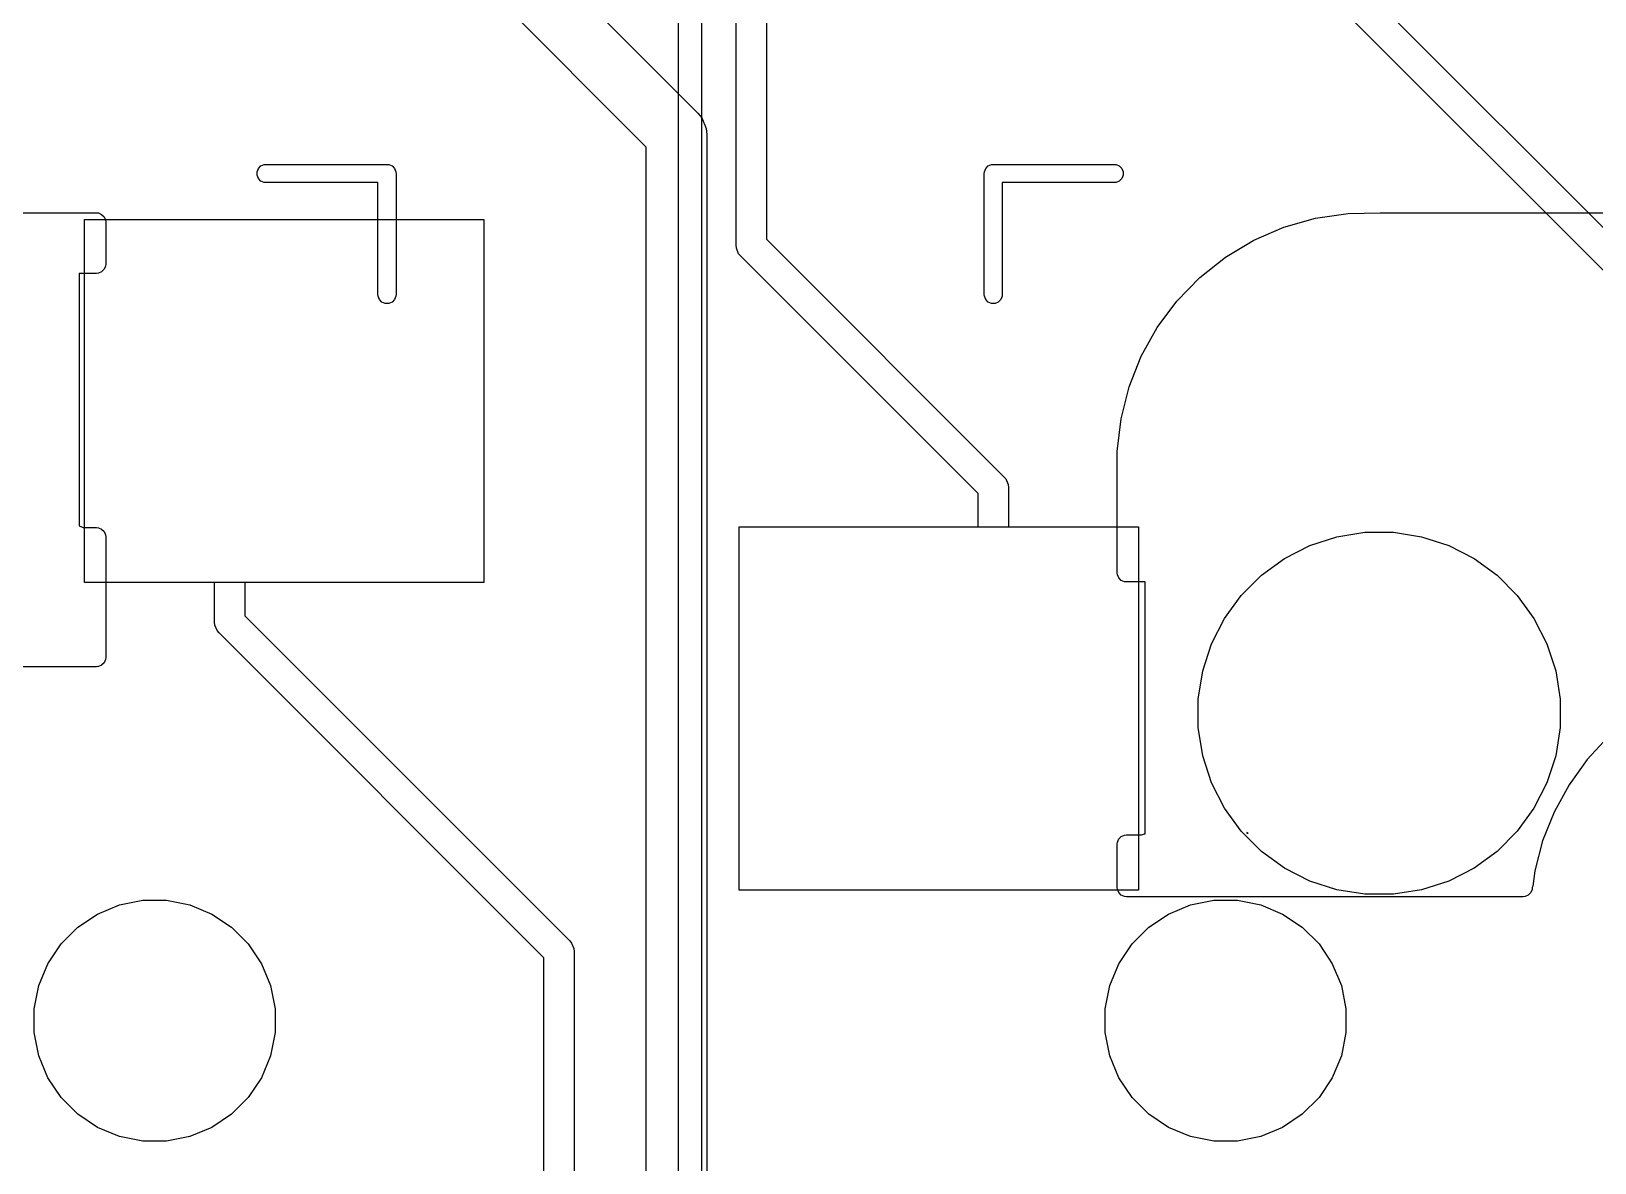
# Model space of a CAD drawing. Header units: millimetres. Extents: x 14 to 286, y -133 to -45.
# Drawn here: x 39.3 to 52.22, y -96.34 to -86.99 of the extents above; entities that cross this region are included whole.
import ezdxf

# ---------------------------------------------------------------- set-up
doc = ezdxf.new("R2010")
doc.units = ezdxf.units.MM
for name, color, linetype, true_color in [('B.Cu', 153, 'CONTINUOUS', 0x4d7fc4), ('B.Mask', 4, 'CONTINUOUS', 0x02ffee), ('B.Paste', 132, 'CONTINUOUS', 0x00c2c2), ('B.Silkscreen', 31, 'CONTINUOUS', 0xe8b2a7), ('F.Mask', 201, 'CONTINUOUS', 0xd864ff), ('F.Silkscreen', 41, 'CONTINUOUS', 0xf2eda1), ('User.Drawings', 9, 'CONTINUOUS', 0xc2c2c2)]:
    doc.layers.add(name, color=color, linetype=linetype, true_color=true_color)

msp = doc.modelspace()

# ---------------------------------------------------------------- linework, layer by layer
at = {"layer": 'B.Cu', "linetype": 'CONTINUOUS'}
for p, q in [((45.1275, -88.7583), (45.1275, -75.085)), ((45.3775, -75.085), (45.3775, -88.706524)), ((48.2807, -84.599824), (57.831888, -94.151012)), ((57.6185, -94.291176), (48.067312, -84.739988)), ((42.712554, -85.5664), (44.812177, -87.666023)), ((44.3854, -87.946354), (42.29667, -85.857624)), ((44.812177, -87.666023), (44.843268, -87.703908)), ((44.843268, -87.703908), (44.880597, -87.794028)), ((44.880597, -87.794028), (44.880597, -87.794037)), ((44.880597, -87.794037), (44.8854, -87.8428)), ((44.8854, -87.8428), (44.8854, -100.272646)), ((44.3854, -100.3762), (44.3854, -87.946354)), ((39.7425, -91.545), (39.7425, -88.545)), ((39.7425, -88.545), (43.0425, -88.545)), ((43.0425, -88.545), (43.0425, -91.545)), ((45.129902, -88.782686), (45.1275, -88.7583)), ((45.3775, -88.706524), (47.340888, -90.669912)), ((45.148566, -88.827746), (45.129902, -88.782686)), ((45.148571, -88.827751), (45.148566, -88.827746)), ((45.164112, -88.846688), (45.148571, -88.827751)), ((47.1275, -90.810076), (45.164112, -88.846688)), ((47.340888, -90.669912), (47.356428, -90.688848)), ((47.356428, -90.688848), (47.356434, -90.688854)), ((47.356434, -90.688854), (47.375098, -90.733914)), ((47.1275, -91.085), (47.1275, -90.810076)), ((47.375098, -90.733914), (47.3775, -90.7583)), ((47.3775, -90.7583), (47.3775, -91.085)), ((45.1525, -94.085), (45.1525, -91.085)), ((45.1525, -91.085), (47.1275, -91.085)), ((47.3775, -91.085), (48.4525, -91.085)), ((48.4525, -91.085), (48.4525, -94.085)), ((40.8175, -91.545), (39.7425, -91.545)), ((40.8175, -91.8717), (40.8175, -91.545)), ((43.0425, -91.545), (41.0675, -91.545)), ((41.0675, -91.545), (41.0675, -91.819924)), ((41.0675, -91.819924), (43.752388, -94.504812)), ((40.819902, -91.896086), (40.8175, -91.8717)), ((40.838566, -91.941146), (40.819902, -91.896086)), ((40.838571, -91.941151), (40.838566, -91.941146)), ((40.854112, -91.960088), (40.838571, -91.941151)), ((43.539, -94.644976), (40.854112, -91.960088)), ((48.4525, -94.085), (45.1525, -94.085)), ((43.752388, -94.504812), (43.767933, -94.523753)), ((43.767933, -94.523753), (43.767934, -94.523754)), ((43.767934, -94.523754), (43.786598, -94.568814)), ((43.786598, -94.568814), (43.789, -94.5932)), ((43.539, -99.131822), (43.539, -94.644976)), ((43.789, -94.5932), (43.789, -99.131822))]:
    msp.add_line(p, q, dxfattribs=at)
at = {"layer": 'B.Mask', "linetype": 'CONTINUOUS'}
for p, q in [((39.7425, -91.545), (39.7425, -88.545)), ((39.7425, -88.545), (43.0425, -88.545)), ((43.0425, -88.545), (43.0425, -91.545)), ((45.1525, -94.085), (45.1525, -91.085)), ((45.1525, -91.085), (48.4525, -91.085)), ((48.4525, -91.085), (48.4525, -94.085)), ((49.868475, -91.239181), (50.092332, -91.166445)), ((50.092332, -91.166445), (50.324811, -91.129624)), ((50.324811, -91.129624), (50.560189, -91.129624)), ((50.560189, -91.129624), (50.792668, -91.166445)), ((50.792668, -91.166445), (51.016525, -91.239181)), ((49.468328, -91.484391), (49.658752, -91.34604)), ((49.658752, -91.34604), (49.868475, -91.239181)), ((51.016525, -91.239181), (51.226248, -91.34604)), ((51.226248, -91.34604), (51.416672, -91.484391)), ((43.0425, -91.545), (39.7425, -91.545)), ((49.301891, -91.650828), (49.468328, -91.484391)), ((51.416672, -91.484391), (51.583109, -91.650828)), ((49.16354, -91.841252), (49.301891, -91.650828)), ((51.583109, -91.650828), (51.72146, -91.841252)), ((49.056681, -92.050975), (49.16354, -91.841252)), ((51.72146, -91.841252), (51.828319, -92.050975)), ((48.983945, -92.274832), (49.056681, -92.050975)), ((51.828319, -92.050975), (51.901055, -92.274832)), ((48.947124, -92.507311), (48.983945, -92.274832)), ((51.901055, -92.274832), (51.937876, -92.507311)), ((48.947124, -92.742689), (48.947124, -92.507311)), ((51.937876, -92.507311), (51.937876, -92.742689)), ((48.983945, -92.975168), (48.947124, -92.742689)), ((51.937876, -92.742689), (51.901055, -92.975168)), ((49.056681, -93.199025), (48.983945, -92.975168)), ((51.901055, -92.975168), (51.828319, -93.199025)), ((49.16354, -93.408748), (49.056681, -93.199025)), ((51.828319, -93.199025), (51.72146, -93.408748)), ((49.301891, -93.599172), (49.16354, -93.408748)), ((51.72146, -93.408748), (51.583109, -93.599172)), ((49.468328, -93.765609), (49.301891, -93.599172)), ((51.583109, -93.599172), (51.416672, -93.765609)), ((49.658752, -93.90396), (49.468328, -93.765609)), ((51.416672, -93.765609), (51.226248, -93.90396)), ((49.868475, -94.010819), (49.658752, -93.90396)), ((51.226248, -93.90396), (51.016525, -94.010819)), ((50.092332, -94.083555), (49.868475, -94.010819)), ((51.016525, -94.010819), (50.792668, -94.083555)), ((40.032215, -94.20806), (40.224483, -94.169815)), ((40.224483, -94.169815), (40.420517, -94.169815)), ((40.420517, -94.169815), (40.612785, -94.20806)), ((48.4525, -94.085), (45.1525, -94.085)), ((48.882215, -94.20806), (49.074483, -94.169815)), ((49.074483, -94.169815), (49.270517, -94.169815)), ((49.270517, -94.169815), (49.462785, -94.20806)), ((50.324811, -94.120376), (50.092332, -94.083555)), ((50.560189, -94.120376), (50.324811, -94.120376)), ((50.792668, -94.083555), (50.560189, -94.120376)), ((39.688107, -94.39199), (39.851103, -94.283079)), ((39.851103, -94.283079), (40.032215, -94.20806)), ((40.612785, -94.20806), (40.793897, -94.283079)), ((40.793897, -94.283079), (40.956893, -94.39199)), ((48.538107, -94.39199), (48.701103, -94.283079)), ((48.701103, -94.283079), (48.882215, -94.20806)), ((49.462785, -94.20806), (49.643897, -94.283079)), ((49.643897, -94.283079), (49.806893, -94.39199)), ((39.54949, -94.530607), (39.688107, -94.39199)), ((40.956893, -94.39199), (41.09551, -94.530607)), ((48.39949, -94.530607), (48.538107, -94.39199)), ((49.806893, -94.39199), (49.94551, -94.530607)), ((39.440579, -94.693603), (39.54949, -94.530607)), ((41.09551, -94.530607), (41.204421, -94.693603)), ((48.290579, -94.693603), (48.39949, -94.530607)), ((49.94551, -94.530607), (50.054421, -94.693603)), ((39.36556, -94.874715), (39.440579, -94.693603)), ((41.204421, -94.693603), (41.27944, -94.874715)), ((48.21556, -94.874715), (48.290579, -94.693603)), ((50.054421, -94.693603), (50.12944, -94.874715)), ((39.327315, -95.066983), (39.36556, -94.874715)), ((41.27944, -94.874715), (41.317685, -95.066983)), ((48.177315, -95.066983), (48.21556, -94.874715)), ((50.12944, -94.874715), (50.167685, -95.066983)), ((39.327315, -95.263017), (39.327315, -95.066983)), ((41.317685, -95.066983), (41.317685, -95.263017)), ((48.177315, -95.263017), (48.177315, -95.066983)), ((50.167685, -95.066983), (50.167685, -95.263017)), ((39.36556, -95.455285), (39.327315, -95.263017)), ((41.317685, -95.263017), (41.27944, -95.455285)), ((48.21556, -95.455285), (48.177315, -95.263017)), ((50.167685, -95.263017), (50.12944, -95.455285)), ((39.440579, -95.636397), (39.36556, -95.455285)), ((41.27944, -95.455285), (41.204421, -95.636397)), ((48.290579, -95.636397), (48.21556, -95.455285)), ((50.12944, -95.455285), (50.054421, -95.636397)), ((39.54949, -95.799393), (39.440579, -95.636397)), ((41.204421, -95.636397), (41.09551, -95.799393)), ((48.39949, -95.799393), (48.290579, -95.636397)), ((50.054421, -95.636397), (49.94551, -95.799393)), ((39.688107, -95.93801), (39.54949, -95.799393)), ((41.09551, -95.799393), (40.956893, -95.93801)), ((48.538107, -95.93801), (48.39949, -95.799393)), ((49.94551, -95.799393), (49.806893, -95.93801)), ((39.851103, -96.046921), (39.688107, -95.93801)), ((40.956893, -95.93801), (40.793897, -96.046921)), ((48.701103, -96.046921), (48.538107, -95.93801)), ((49.806893, -95.93801), (49.643897, -96.046921)), ((40.032215, -96.12194), (39.851103, -96.046921)), ((40.224483, -96.160185), (40.032215, -96.12194)), ((40.612785, -96.12194), (40.420517, -96.160185)), ((40.793897, -96.046921), (40.612785, -96.12194)), ((48.882215, -96.12194), (48.701103, -96.046921)), ((49.074483, -96.160185), (48.882215, -96.12194)), ((49.462785, -96.12194), (49.270517, -96.160185)), ((49.643897, -96.046921), (49.462785, -96.12194)), ((40.420517, -96.160185), (40.224483, -96.160185)), ((49.270517, -96.160185), (49.074483, -96.160185))]:
    msp.add_line(p, q, dxfattribs=at)
at = {"layer": 'B.Paste', "linetype": 'CONTINUOUS'}
for p, q in [((39.7425, -91.545), (39.7425, -88.545)), ((39.7425, -88.545), (43.0425, -88.545)), ((43.0425, -88.545), (43.0425, -91.545)), ((45.1525, -94.085), (45.1525, -91.085)), ((45.1525, -91.085), (48.4525, -91.085)), ((48.4525, -91.085), (48.4525, -94.085)), ((43.0425, -91.545), (39.7425, -91.545)), ((48.4525, -94.085), (45.1525, -94.085))]:
    msp.add_line(p, q, dxfattribs=at)
at = {"layer": 'B.Silkscreen', "linetype": 'CONTINUOUS'}
for p, q in [((31.442499, -88.49), (39.8425, -88.49)), ((39.8425, -88.49), (39.857132, -88.491441)), ((39.857132, -88.491441), (39.884168, -88.50264)), ((39.884168, -88.50264), (39.90486, -88.523332)), ((49.915684, -88.533943), (50.184527, -88.494303)), ((50.184527, -88.494303), (50.450667, -88.49018)), ((50.450667, -88.49018), (50.452499, -88.49)), ((50.452499, -88.49), (58.8525, -88.49)), ((39.90486, -88.523332), (39.916059, -88.550368)), ((39.916059, -88.550368), (39.9175, -88.565)), ((39.9175, -88.565), (39.9175, -88.915)), ((49.404892, -88.716206), (49.654315, -88.608335)), ((49.654315, -88.608335), (49.915684, -88.533943)), ((49.171683, -88.85571), (49.404892, -88.716206)), ((48.958677, -89.024461), (49.171683, -88.85571)), ((39.8425, -88.99), (39.6975, -88.99)), ((39.6975, -88.99), (39.6975, -91.075462)), ((39.857132, -88.988559), (39.8425, -88.99)), ((39.884168, -88.97736), (39.857132, -88.988559)), ((39.90486, -88.956668), (39.884168, -88.97736)), ((39.916059, -88.929632), (39.90486, -88.956668)), ((39.9175, -88.915), (39.916059, -88.929632)), ((48.769521, -89.219571), (48.958677, -89.024461)), ((48.60745, -89.437701), (48.769521, -89.219571)), ((48.475237, -89.67512), (48.60745, -89.437701)), ((48.375145, -89.927765), (48.475237, -89.67512)), ((48.308886, -90.191314), (48.375145, -89.927765)), ((48.277594, -90.461256), (48.308886, -90.191314)), ((48.2775, -90.465), (48.277795, -90.462)), ((48.2775, -91.465), (48.2775, -90.465)), ((48.277795, -90.462), (48.277594, -90.461256)), ((39.6975, -91.075462), (39.732596, -91.09)), ((39.732596, -91.09), (39.8425, -91.09)), ((39.8425, -91.09), (39.857132, -91.091441)), ((39.857132, -91.091441), (39.884168, -91.10264)), ((39.884168, -91.10264), (39.90486, -91.123332)), ((39.90486, -91.123332), (39.916059, -91.150368)), ((39.916059, -91.150368), (39.9175, -91.165)), ((39.9175, -91.165), (39.9175, -92.165)), ((48.278941, -91.479632), (48.2775, -91.465)), ((48.29014, -91.506668), (48.278941, -91.479632)), ((48.310832, -91.52736), (48.29014, -91.506668)), ((48.337868, -91.538559), (48.310832, -91.52736)), ((48.3525, -91.54), (48.337868, -91.538559)), ((48.5075, -91.54), (48.3525, -91.54)), ((48.5075, -93.619432), (48.5075, -91.54)), ((39.8425, -92.24), (34.8425, -92.24)), ((39.857132, -92.238559), (39.8425, -92.24)), ((39.884168, -92.22736), (39.857132, -92.238559)), ((39.90486, -92.206668), (39.884168, -92.22736)), ((39.916059, -92.179632), (39.90486, -92.206668)), ((39.9175, -92.165), (39.916059, -92.179632)), ((52.334446, -92.818936), (52.160515, -93.007319)), ((52.160515, -93.007319), (52.010838, -93.215495)), ((52.010838, -93.215495), (51.887648, -93.440361)), ((51.887648, -93.440361), (51.79278, -93.678563)), ((48.278941, -93.690368), (48.29014, -93.663332)), ((48.29014, -93.663332), (48.310832, -93.64264)), ((48.310832, -93.64264), (48.337868, -93.631441)), ((48.337868, -93.631441), (48.3525, -93.63)), ((48.3525, -93.63), (48.479112, -93.63)), ((48.479112, -93.63), (48.503727, -93.619804)), ((48.503727, -93.619804), (48.5075, -93.619432)), ((49.34956, -93.609848), (49.349223, -93.615)), ((49.349223, -93.615), (49.359672, -93.615)), ((49.359672, -93.615), (49.34956, -93.609848)), ((48.2775, -93.705), (48.278941, -93.690368)), ((48.2775, -94.065), (48.2775, -93.705)), ((51.79278, -93.678563), (51.727649, -93.926551)), ((51.727649, -93.926551), (51.710503, -94.053598)), ((51.710503, -94.053598), (51.706059, -94.062825)), ((51.706059, -94.062825), (51.706059, -94.079632)), ((48.278941, -94.079632), (48.2775, -94.065)), ((48.29014, -94.106668), (48.278941, -94.079632)), ((48.310832, -94.12736), (48.29014, -94.106668)), ((48.337868, -94.138559), (48.310832, -94.12736)), ((48.3525, -94.14), (48.337868, -94.138559)), ((51.6325, -94.14), (48.3525, -94.14)), ((51.647132, -94.138559), (51.6325, -94.14)), ((51.674168, -94.12736), (51.647132, -94.138559)), ((51.69486, -94.106668), (51.674168, -94.12736)), ((51.706059, -94.079632), (51.69486, -94.106668))]:
    msp.add_line(p, q, dxfattribs=at)
at = {"layer": 'F.Mask', "linetype": 'CONTINUOUS'}
for p, q in [((49.868475, -91.239181), (50.092332, -91.166445)), ((50.092332, -91.166445), (50.324811, -91.129624)), ((50.324811, -91.129624), (50.560189, -91.129624)), ((50.560189, -91.129624), (50.792668, -91.166445)), ((50.792668, -91.166445), (51.016525, -91.239181)), ((49.468328, -91.484391), (49.658752, -91.34604)), ((49.658752, -91.34604), (49.868475, -91.239181)), ((51.016525, -91.239181), (51.226248, -91.34604)), ((51.226248, -91.34604), (51.416672, -91.484391)), ((49.301891, -91.650828), (49.468328, -91.484391)), ((51.416672, -91.484391), (51.583109, -91.650828)), ((49.16354, -91.841252), (49.301891, -91.650828)), ((51.583109, -91.650828), (51.72146, -91.841252)), ((49.056681, -92.050975), (49.16354, -91.841252)), ((51.72146, -91.841252), (51.828319, -92.050975)), ((48.983945, -92.274832), (49.056681, -92.050975)), ((51.828319, -92.050975), (51.901055, -92.274832)), ((48.947124, -92.507311), (48.983945, -92.274832)), ((51.901055, -92.274832), (51.937876, -92.507311)), ((48.947124, -92.742689), (48.947124, -92.507311)), ((51.937876, -92.507311), (51.937876, -92.742689)), ((48.983945, -92.975168), (48.947124, -92.742689)), ((51.937876, -92.742689), (51.901055, -92.975168)), ((49.056681, -93.199025), (48.983945, -92.975168)), ((51.901055, -92.975168), (51.828319, -93.199025)), ((49.16354, -93.408748), (49.056681, -93.199025)), ((51.828319, -93.199025), (51.72146, -93.408748)), ((49.301891, -93.599172), (49.16354, -93.408748)), ((51.72146, -93.408748), (51.583109, -93.599172)), ((49.468328, -93.765609), (49.301891, -93.599172)), ((51.583109, -93.599172), (51.416672, -93.765609)), ((49.658752, -93.90396), (49.468328, -93.765609)), ((51.416672, -93.765609), (51.226248, -93.90396)), ((49.868475, -94.010819), (49.658752, -93.90396)), ((51.226248, -93.90396), (51.016525, -94.010819)), ((50.092332, -94.083555), (49.868475, -94.010819)), ((51.016525, -94.010819), (50.792668, -94.083555)), ((40.032215, -94.20806), (40.224483, -94.169815)), ((40.224483, -94.169815), (40.420517, -94.169815)), ((40.420517, -94.169815), (40.612785, -94.20806)), ((48.882215, -94.20806), (49.074483, -94.169815)), ((49.074483, -94.169815), (49.270517, -94.169815)), ((49.270517, -94.169815), (49.462785, -94.20806)), ((50.324811, -94.120376), (50.092332, -94.083555)), ((50.560189, -94.120376), (50.324811, -94.120376)), ((50.792668, -94.083555), (50.560189, -94.120376)), ((39.688107, -94.39199), (39.851103, -94.283079)), ((39.851103, -94.283079), (40.032215, -94.20806)), ((40.612785, -94.20806), (40.793897, -94.283079)), ((40.793897, -94.283079), (40.956893, -94.39199)), ((48.538107, -94.39199), (48.701103, -94.283079)), ((48.701103, -94.283079), (48.882215, -94.20806)), ((49.462785, -94.20806), (49.643897, -94.283079)), ((49.643897, -94.283079), (49.806893, -94.39199)), ((39.54949, -94.530607), (39.688107, -94.39199)), ((40.956893, -94.39199), (41.09551, -94.530607)), ((48.39949, -94.530607), (48.538107, -94.39199)), ((49.806893, -94.39199), (49.94551, -94.530607)), ((39.440579, -94.693603), (39.54949, -94.530607)), ((41.09551, -94.530607), (41.204421, -94.693603)), ((48.290579, -94.693603), (48.39949, -94.530607)), ((49.94551, -94.530607), (50.054421, -94.693603)), ((39.36556, -94.874715), (39.440579, -94.693603)), ((41.204421, -94.693603), (41.27944, -94.874715)), ((48.21556, -94.874715), (48.290579, -94.693603)), ((50.054421, -94.693603), (50.12944, -94.874715)), ((39.327315, -95.066983), (39.36556, -94.874715)), ((41.27944, -94.874715), (41.317685, -95.066983)), ((48.177315, -95.066983), (48.21556, -94.874715)), ((50.12944, -94.874715), (50.167685, -95.066983)), ((39.327315, -95.263017), (39.327315, -95.066983)), ((41.317685, -95.066983), (41.317685, -95.263017)), ((48.177315, -95.263017), (48.177315, -95.066983)), ((50.167685, -95.066983), (50.167685, -95.263017)), ((39.36556, -95.455285), (39.327315, -95.263017)), ((41.317685, -95.263017), (41.27944, -95.455285)), ((48.21556, -95.455285), (48.177315, -95.263017)), ((50.167685, -95.263017), (50.12944, -95.455285)), ((39.440579, -95.636397), (39.36556, -95.455285)), ((41.27944, -95.455285), (41.204421, -95.636397)), ((48.290579, -95.636397), (48.21556, -95.455285)), ((50.12944, -95.455285), (50.054421, -95.636397)), ((39.54949, -95.799393), (39.440579, -95.636397)), ((41.204421, -95.636397), (41.09551, -95.799393)), ((48.39949, -95.799393), (48.290579, -95.636397)), ((50.054421, -95.636397), (49.94551, -95.799393)), ((39.688107, -95.93801), (39.54949, -95.799393)), ((41.09551, -95.799393), (40.956893, -95.93801)), ((48.538107, -95.93801), (48.39949, -95.799393)), ((49.94551, -95.799393), (49.806893, -95.93801)), ((39.851103, -96.046921), (39.688107, -95.93801)), ((40.956893, -95.93801), (40.793897, -96.046921)), ((48.701103, -96.046921), (48.538107, -95.93801)), ((49.806893, -95.93801), (49.643897, -96.046921)), ((40.032215, -96.12194), (39.851103, -96.046921)), ((40.224483, -96.160185), (40.032215, -96.12194)), ((40.612785, -96.12194), (40.420517, -96.160185)), ((40.793897, -96.046921), (40.612785, -96.12194)), ((48.882215, -96.12194), (48.701103, -96.046921)), ((49.074483, -96.160185), (48.882215, -96.12194)), ((49.462785, -96.12194), (49.270517, -96.160185)), ((49.643897, -96.046921), (49.462785, -96.12194)), ((40.420517, -96.160185), (40.224483, -96.160185)), ((49.270517, -96.160185), (49.074483, -96.160185))]:
    msp.add_line(p, q, dxfattribs=at)
at = {"layer": 'F.Silkscreen', "linetype": 'CONTINUOUS'}
for p, q in [((40.032215, -94.20806), (40.224483, -94.169815)), ((40.224483, -94.169815), (40.420517, -94.169815)), ((40.420517, -94.169815), (40.612785, -94.20806)), ((48.882215, -94.20806), (49.074483, -94.169815)), ((49.074483, -94.169815), (49.270517, -94.169815)), ((49.270517, -94.169815), (49.462785, -94.20806)), ((39.688107, -94.39199), (39.851103, -94.283079)), ((39.851103, -94.283079), (40.032215, -94.20806)), ((40.612785, -94.20806), (40.793897, -94.283079)), ((40.793897, -94.283079), (40.956893, -94.39199)), ((48.538107, -94.39199), (48.701103, -94.283079)), ((48.701103, -94.283079), (48.882215, -94.20806)), ((49.462785, -94.20806), (49.643897, -94.283079)), ((49.643897, -94.283079), (49.806893, -94.39199)), ((39.54949, -94.530607), (39.688107, -94.39199)), ((40.956893, -94.39199), (41.09551, -94.530607)), ((48.39949, -94.530607), (48.538107, -94.39199)), ((49.806893, -94.39199), (49.94551, -94.530607)), ((39.440579, -94.693603), (39.54949, -94.530607)), ((41.09551, -94.530607), (41.204421, -94.693603)), ((48.290579, -94.693603), (48.39949, -94.530607)), ((49.94551, -94.530607), (50.054421, -94.693603)), ((39.36556, -94.874715), (39.440579, -94.693603)), ((41.204421, -94.693603), (41.27944, -94.874715)), ((48.21556, -94.874715), (48.290579, -94.693603)), ((50.054421, -94.693603), (50.12944, -94.874715)), ((39.327315, -95.066983), (39.36556, -94.874715)), ((41.27944, -94.874715), (41.317685, -95.066983)), ((48.177315, -95.066983), (48.21556, -94.874715)), ((50.12944, -94.874715), (50.167685, -95.066983)), ((39.327315, -95.263017), (39.327315, -95.066983)), ((41.317685, -95.066983), (41.317685, -95.263017)), ((48.177315, -95.263017), (48.177315, -95.066983)), ((50.167685, -95.066983), (50.167685, -95.263017)), ((39.36556, -95.455285), (39.327315, -95.263017)), ((41.317685, -95.263017), (41.27944, -95.455285)), ((48.21556, -95.455285), (48.177315, -95.263017)), ((50.167685, -95.263017), (50.12944, -95.455285)), ((39.440579, -95.636397), (39.36556, -95.455285)), ((41.27944, -95.455285), (41.204421, -95.636397)), ((48.290579, -95.636397), (48.21556, -95.455285)), ((50.12944, -95.455285), (50.054421, -95.636397)), ((39.54949, -95.799393), (39.440579, -95.636397)), ((41.204421, -95.636397), (41.09551, -95.799393)), ((48.39949, -95.799393), (48.290579, -95.636397)), ((50.054421, -95.636397), (49.94551, -95.799393)), ((39.688107, -95.93801), (39.54949, -95.799393)), ((41.09551, -95.799393), (40.956893, -95.93801)), ((48.538107, -95.93801), (48.39949, -95.799393)), ((49.94551, -95.799393), (49.806893, -95.93801)), ((39.851103, -96.046921), (39.688107, -95.93801)), ((40.956893, -95.93801), (40.793897, -96.046921)), ((48.701103, -96.046921), (48.538107, -95.93801)), ((49.806893, -95.93801), (49.643897, -96.046921)), ((40.032215, -96.12194), (39.851103, -96.046921)), ((40.224483, -96.160185), (40.032215, -96.12194)), ((40.612785, -96.12194), (40.420517, -96.160185)), ((40.793897, -96.046921), (40.612785, -96.12194)), ((48.882215, -96.12194), (48.701103, -96.046921)), ((49.074483, -96.160185), (48.882215, -96.12194)), ((49.462785, -96.12194), (49.270517, -96.160185)), ((49.643897, -96.046921), (49.462785, -96.12194)), ((40.420517, -96.160185), (40.224483, -96.160185)), ((49.270517, -96.160185), (49.074483, -96.160185))]:
    msp.add_line(p, q, dxfattribs=at)
at = {"layer": 'User.Drawings', "linetype": 'CONTINUOUS'}
for p, q in [((44.6525, -104.615), (44.6525, -85.765)), ((44.8425, -85.765), (44.8425, -104.530009)), ((41.18014, -88.123332), (41.200832, -88.10264)), ((41.200832, -88.10264), (41.227868, -88.091441)), ((41.227868, -88.091441), (41.2425, -88.09)), ((41.2425, -88.09), (42.2425, -88.09)), ((42.2425, -88.09), (42.257132, -88.091441)), ((42.257132, -88.091441), (42.284168, -88.10264)), ((42.284168, -88.10264), (42.30486, -88.123332)), ((47.19014, -88.123332), (47.210832, -88.10264)), ((47.210832, -88.10264), (47.237868, -88.091441)), ((47.237868, -88.091441), (47.2525, -88.09)), ((47.2525, -88.09), (48.2525, -88.09)), ((48.2525, -88.09), (48.267132, -88.091441)), ((48.267132, -88.091441), (48.294168, -88.10264)), ((48.294168, -88.10264), (48.31486, -88.123332)), ((41.168941, -88.150368), (41.18014, -88.123332)), ((41.168941, -88.179632), (41.168941, -88.150368)), ((41.18014, -88.206668), (41.168941, -88.179632)), ((41.200832, -88.22736), (41.18014, -88.206668)), ((41.227868, -88.238559), (41.200832, -88.22736)), ((41.2425, -88.24), (41.227868, -88.238559)), ((42.1675, -88.24), (41.2425, -88.24)), ((42.1675, -89.165), (42.1675, -88.24)), ((42.30486, -88.123332), (42.316059, -88.150368)), ((42.316059, -88.150368), (42.3175, -88.165)), ((42.3175, -88.165), (42.3175, -89.165)), ((47.1775, -88.165), (47.178941, -88.150368)), ((47.1775, -89.165), (47.1775, -88.165)), ((47.178941, -88.150368), (47.19014, -88.123332)), ((48.2525, -88.24), (47.3275, -88.24)), ((47.3275, -88.24), (47.3275, -89.165)), ((48.267132, -88.238559), (48.2525, -88.24)), ((48.294168, -88.22736), (48.267132, -88.238559)), ((48.31486, -88.206668), (48.294168, -88.22736)), ((48.31486, -88.123332), (48.326059, -88.150368)), ((48.326059, -88.179632), (48.31486, -88.206668)), ((48.326059, -88.150368), (48.326059, -88.179632)), ((42.168941, -89.179632), (42.1675, -89.165)), ((42.18014, -89.206668), (42.168941, -89.179632)), ((42.200832, -89.22736), (42.18014, -89.206668)), ((42.227868, -89.238559), (42.200832, -89.22736)), ((42.257132, -89.238559), (42.227868, -89.238559)), ((42.284168, -89.22736), (42.257132, -89.238559)), ((42.30486, -89.206668), (42.284168, -89.22736)), ((42.316059, -89.179632), (42.30486, -89.206668)), ((42.3175, -89.165), (42.316059, -89.179632)), ((47.178941, -89.179632), (47.1775, -89.165)), ((47.19014, -89.206668), (47.178941, -89.179632)), ((47.210832, -89.22736), (47.19014, -89.206668)), ((47.237868, -89.238559), (47.210832, -89.22736)), ((47.267132, -89.238559), (47.237868, -89.238559)), ((47.294168, -89.22736), (47.267132, -89.238559)), ((47.31486, -89.206668), (47.294168, -89.22736)), ((47.326059, -89.179632), (47.31486, -89.206668)), ((47.3275, -89.165), (47.326059, -89.179632))]:
    msp.add_line(p, q, dxfattribs=at)

doc.saveas('drawing.dxf')
